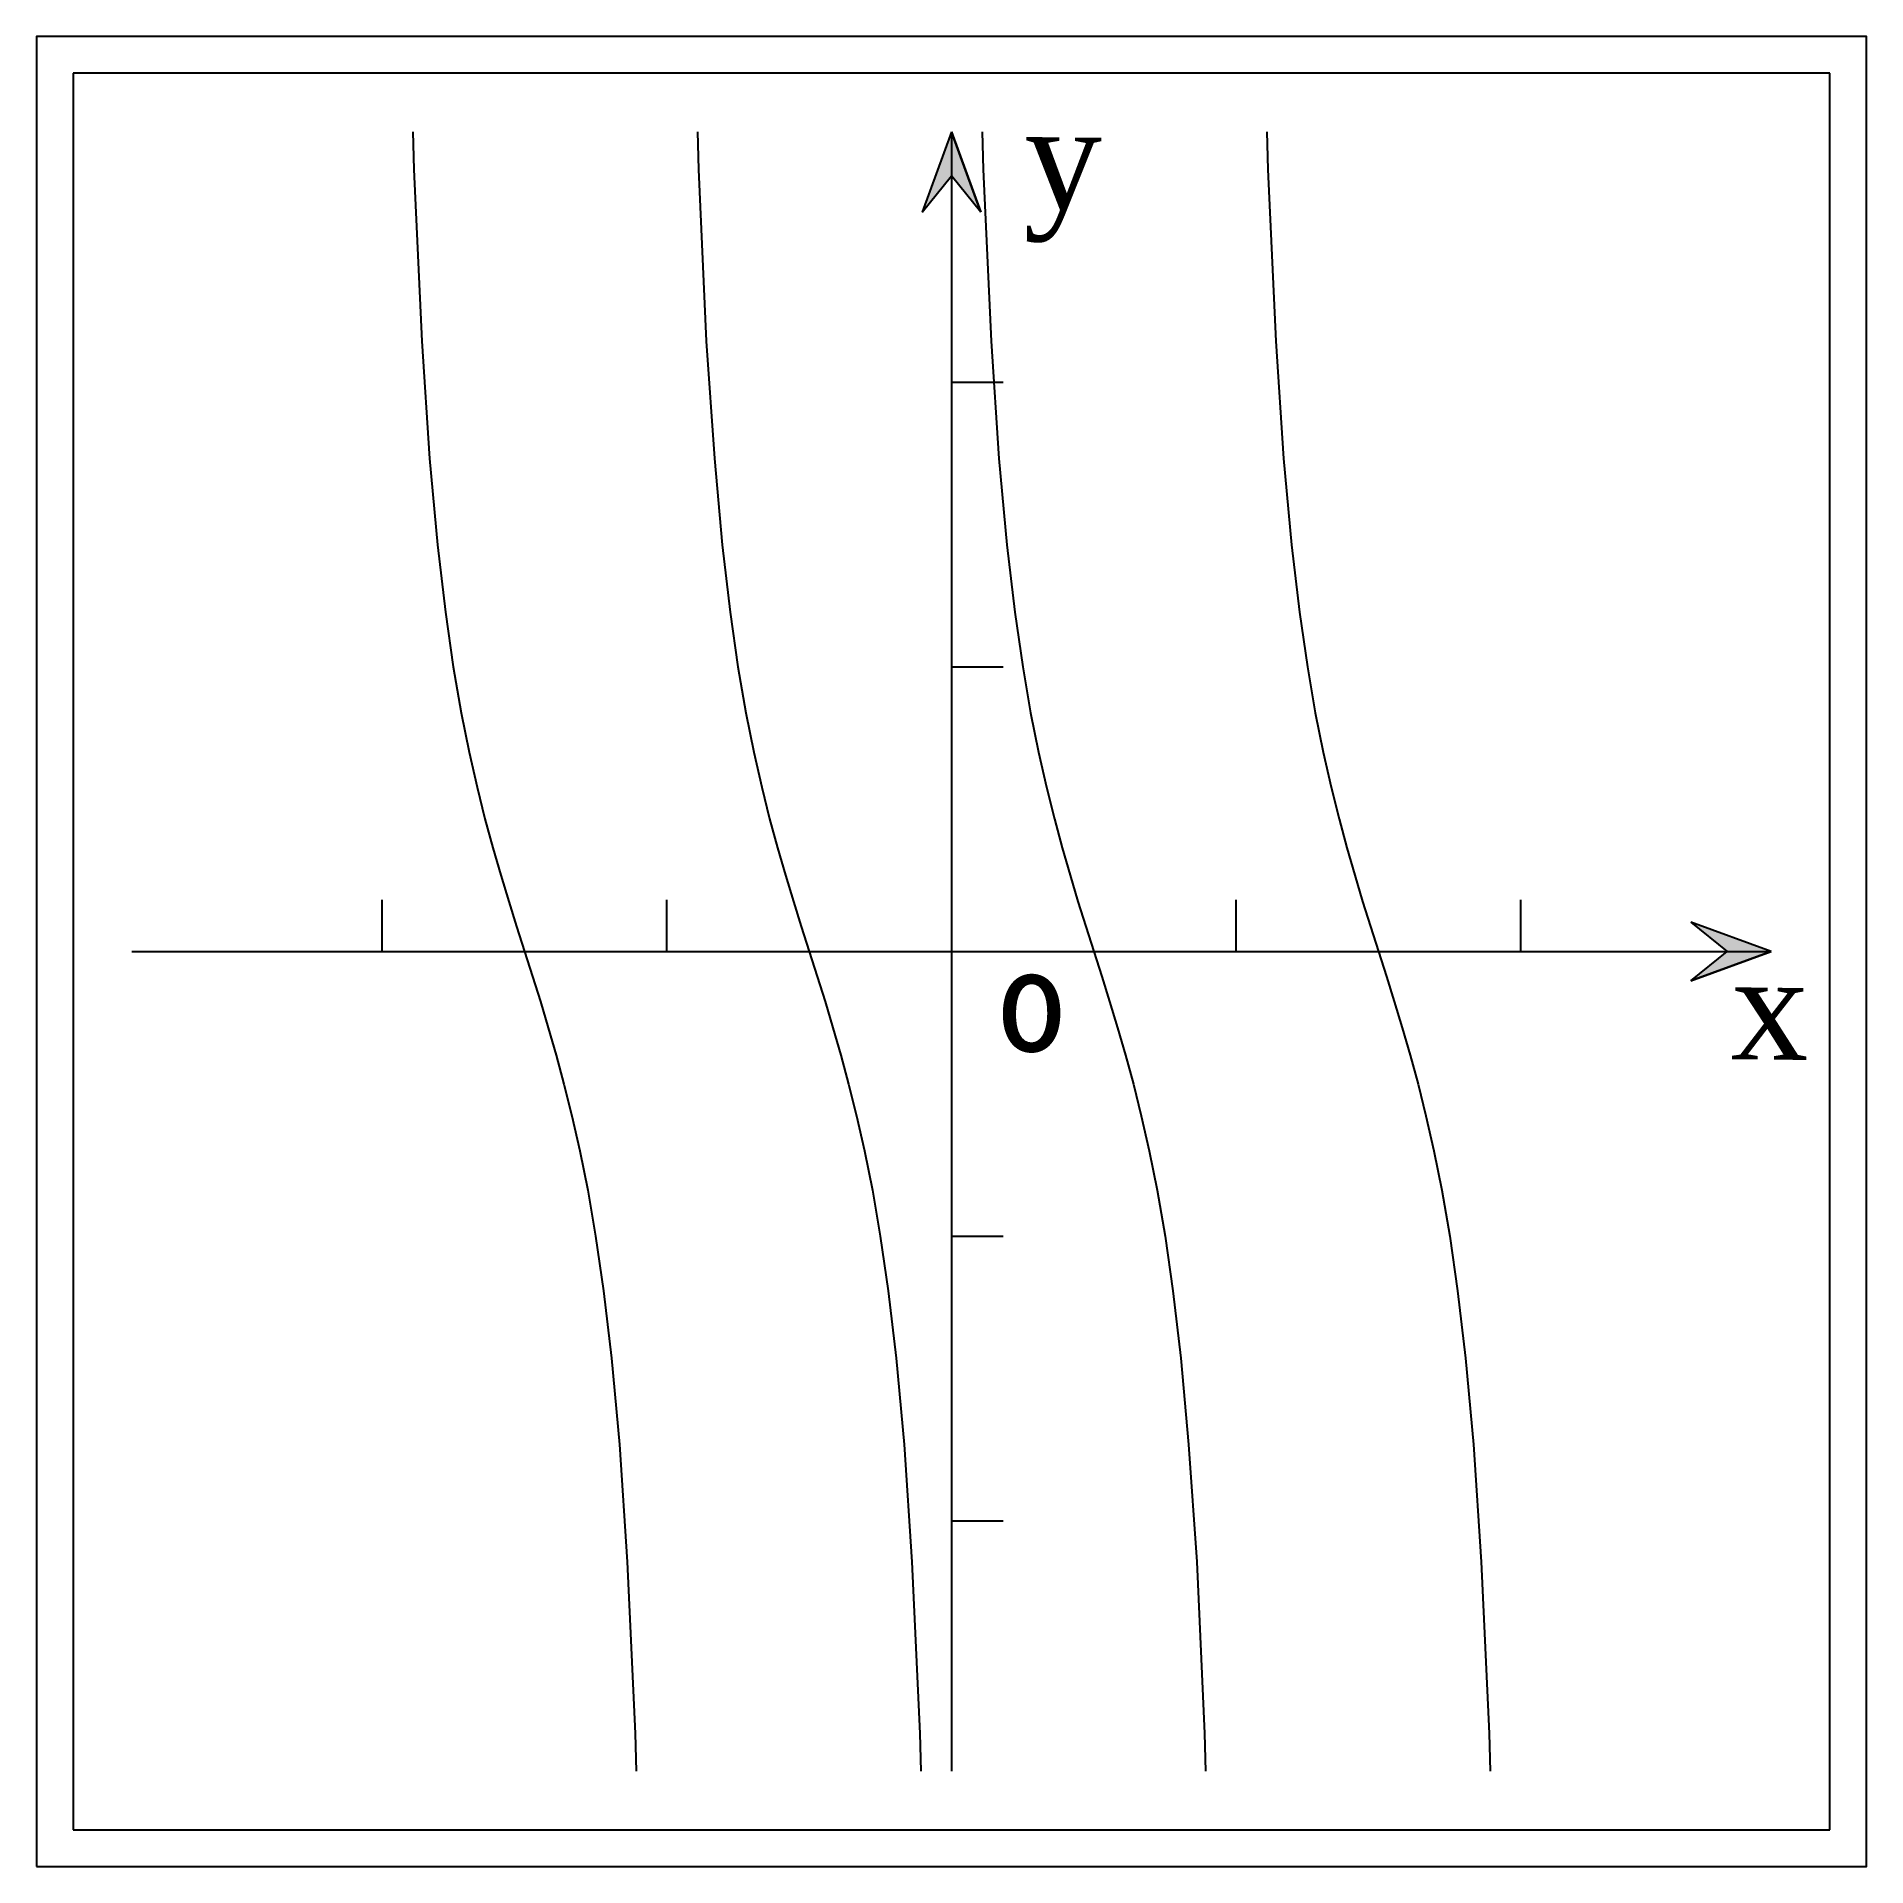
# Model space of a CAD drawing. Header units: millimetres. Extents: x 0 to 1000, y -1278 to 1000.
# Drawn here: x 0 to 1000, y 0 to 1000 of the extents above; entities outside this region: 1.
import ezdxf

# ---------------------------------------------------------------- set-up
doc = ezdxf.new("R2010")
doc.units = ezdxf.units.MM
doc.layers.get('0').update_dxf_attribs({"color": 2})
for name, color, linetype in [('1', 1, 'Continuous'), ('2', 7, 'Continuous'), ('3', 7, 'Continuous')]:
    doc.layers.add(name, color=color, linetype=linetype)

msp = doc.modelspace()

# ---------------------------------------------------------------- hatches: boundary and pattern name
at = {"layer": '3'}
h = msp.add_hatch(color=256, dxfattribs=at)
h.paths.add_polyline_path([(500, 948), (500, 923.9), (516.1, 904)])
h.paths.add_polyline_path([(500, 948), (483.9, 904), (500, 923.9)])
h = msp.add_hatch(color=256, dxfattribs=at)
h.paths.add_polyline_path([(948, 500), (923.9, 500), (904, 483.9)])
h.paths.add_polyline_path([(948, 500), (904, 516.1), (923.9, 500)])

# ---------------------------------------------------------------- linework, layer by layer
at = {"color": 2}
msp.add_lwpolyline([(0, 0), (1000, 0), (1000, 1000), (0, 1000)], close=True, dxfattribs=at)
at = {"layer": '1', "color": 1}
for p, q in [((980, 980), (20, 980)), ((20, 980), (20, 20)), ((980, 20), (980, 980)), ((20, 20), (980, 20))]:
    msp.add_line(p, q, dxfattribs=at)
at = {"layer": '2'}
for points in [[(205.6, 948), (206.1, 927.4), (210.5, 833.6), (214.8, 769.5), (219.1, 722.2), (223.4, 685.4), (227.7, 655.6), (232.1, 630.5), (236.4, 608.9), (240.7, 589.8), (245, 572.5), (249.4, 556.6), (253.7, 541.7), (258, 527.4), (262.3, 513.6), (266.6, 500), (271, 486.4), (275.3, 472.6), (279.6, 458.3), (283.9, 443.4), (288.2, 427.5), (292.6, 410.2), (296.9, 391.1), (301.2, 369.5), (305.5, 344.4), (309.9, 314.6), (314.2, 277.8), (318.5, 230.5), (322.8, 166.4), (327.1, 72.6), (327.7, 52)], [(361.1, 948), (361.7, 927.4), (366, 833.6), (370.4, 769.5), (374.7, 722.2), (379, 685.4), (383.3, 655.6), (387.6, 630.5), (392, 608.9), (396.3, 589.8), (400.6, 572.5), (404.9, 556.6), (409.2, 541.7), (413.6, 527.4), (417.9, 513.6), (422.2, 500), (426.5, 486.4), (430.9, 472.6), (435.2, 458.3), (439.5, 443.4), (443.8, 427.5), (448.1, 410.2), (452.5, 391.1), (456.8, 369.5), (461.1, 344.4), (465.4, 314.6), (469.7, 277.8), (474.1, 230.5), (478.4, 166.4), (482.7, 72.6), (483.3, 52)], [(516.7, 948), (517.3, 927.4), (521.6, 833.6), (525.9, 769.5), (530.2, 722.2), (534.6, 685.4), (538.9, 655.6), (543.2, 630.5), (547.5, 608.9), (551.9, 589.8), (556.2, 572.5), (560.5, 556.6), (564.8, 541.7), (569.1, 527.4), (573.5, 513.6), (577.8, 500), (582.1, 486.4), (586.4, 472.6), (590.7, 458.3), (595.1, 443.4), (599.4, 427.5), (603.7, 410.2), (608, 391.1), (612.4, 369.5), (616.7, 344.4), (621, 314.6), (625.3, 277.8), (629.6, 230.5), (634, 166.4), (638.3, 72.6), (638.9, 52)], [(672.3, 948), (672.9, 927.4), (677.2, 833.6), (681.5, 769.5), (685.8, 722.2), (690.1, 685.4), (694.5, 655.6), (698.8, 630.5), (703.1, 608.9), (707.4, 589.8), (711.8, 572.5), (716.1, 556.6), (720.4, 541.7), (724.7, 527.4), (729, 513.6), (733.4, 500), (737.7, 486.4), (742, 472.6), (746.3, 458.3), (750.6, 443.4), (755, 427.5), (759.3, 410.2), (763.6, 391.1), (767.9, 369.5), (772.3, 344.4), (776.6, 314.6), (780.9, 277.8), (785.2, 230.5), (789.5, 166.4), (793.9, 72.6), (794.4, 52)], [(582.1, -1278.2), (582.1, -1277.5)]]:
    msp.add_lwpolyline(points, dxfattribs=at)
at = {"layer": '3'}
for p, q in [((500, 948), (483.9, 904)), ((500, 948), (500, 52)), ((516.1, 904), (500, 948)), ((500, 948), (516.1, 904)), ((483.9, 904), (500, 923.9)), ((516.1, 904), (500, 923.9)), ((500, 811.1), (528.2, 811.1)), ((500, 655.6), (528.2, 655.6)), ((188.9, 500), (188.9, 528.2)), ((344.4, 500), (344.4, 528.2)), ((655.6, 500), (655.6, 528.2)), ((811.1, 500), (811.1, 528.2)), ((948, 500), (904, 516.1)), ((904, 516.1), (923.9, 500)), ((52, 500), (948, 500)), ((948, 500), (904, 483.9)), ((904, 483.9), (948, 500)), ((904, 483.9), (923.9, 500)), ((500, 344.4), (528.2, 344.4)), ((500, 188.9), (528.2, 188.9))]:
    msp.add_line(p, q, dxfattribs=at)

# ---------------------------------------------------------------- texts
at = {"layer": '3', "char_height": 56.044, "width": 253.556, "attachment_point": 1, "rotation": 359.3838}
for s, insert in [('{\\fRomantic|b0|i0|c2|p2;y}', (540.1, 961.9)), ('{\\fSimSun|b0|i0|c134|p2;o}', (525.1, 501.7)), ('{\\fRomantic|b0|i0|c2|p2;x}', (926.4, 497.2))]:
    msp.add_mtext(s, dxfattribs=dict(at, insert=insert))

doc.saveas('drawing.dxf')
